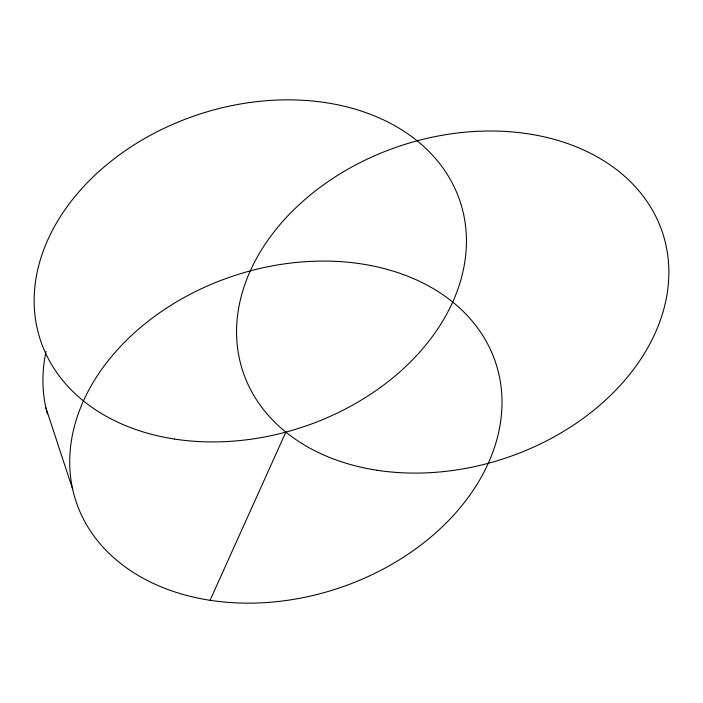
<?xml version="1.0" encoding="UTF-8"?>
<svg xmlns="http://www.w3.org/2000/svg" width="703" height="703" viewBox="0 0 703 703"><rect width="100%" height="100%" fill="white"/><g stroke="black" fill="none" stroke-linecap="round" stroke-linejoin="round"><path stroke-width="1.05" d="M210.065 600.292A220.988 164.739 -18.2 0 0 499.06 375.024A220.988 164.739 -18.2 0 0 148.456 321.034A220.988 164.739 -18.2 0 0 210.065 600.292L285.857 432.117M45.871 407.74L72.664 489.209M47.426 413.979A220.988 164.739 -18.2 0 1 46.02 351.623M174.493 439.059A220.988 164.739 -18.2 0 0 463.488 213.791A220.988 164.739 -18.2 0 0 112.884 159.801A220.988 164.739 -18.2 0 0 174.493 439.059M376.913 470.237A220.988 164.739 -18.2 0 0 665.908 244.96A220.988 164.739 -18.2 0 0 315.304 190.97A220.988 164.739 -18.2 0 0 376.913 470.237"/></g></svg>
